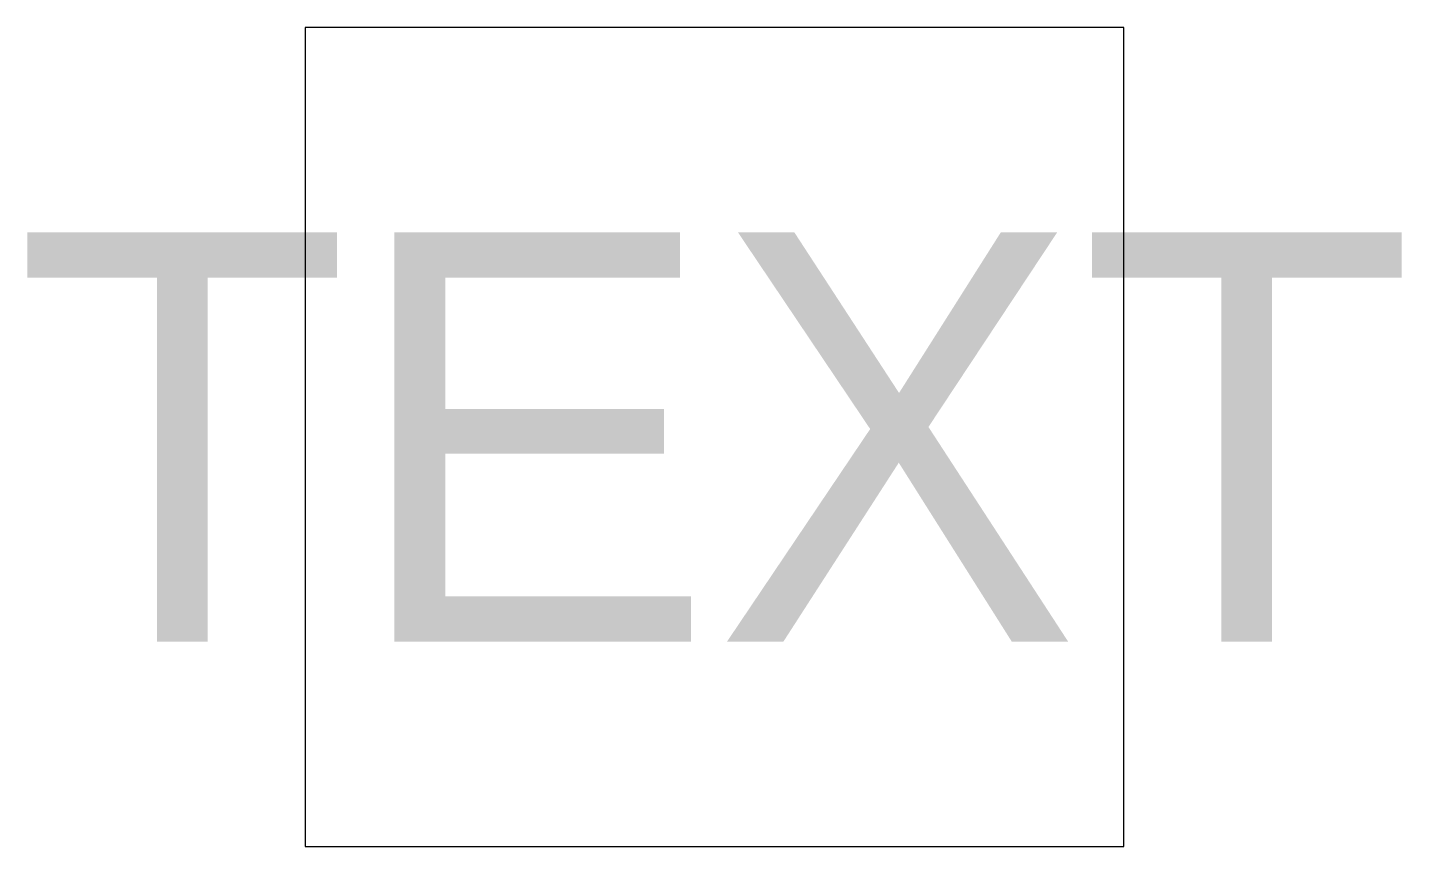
# Model space of a CAD drawing. Extents: x -5.9 to 5.9, y -3.5 to 3.5.
import ezdxf
from ezdxf.enums import TextEntityAlignment as Align

# ---------------------------------------------------------------- set-up
doc = ezdxf.new("R2010")
doc.units = 0
doc.header["$LTSCALE"] = 10
doc.header["$MEASUREMENT"] = 0
doc.layers.get('0').update_dxf_attribs({"linetype": 'CONTINUOUS'})
doc.styles.add('T', font='es_win.shx', dxfattribs={"bigfont": 'my_b_f.shx'})

msp = doc.modelspace()

# ---------------------------------------------------------------- linework, layer by layer
msp.add_lwpolyline([(-3.5, 3.5), (-3.5, -3.5), (3.5, -3.5), (3.5, 3.5)], close=True)

# ---------------------------------------------------------------- texts
at = {"style": 'T'}
msp.add_attdef('TEXT', text='', height=3.5, dxfattribs=at).set_placement((0, 0), align=Align.MIDDLE)

doc.saveas('drawing.dxf')
